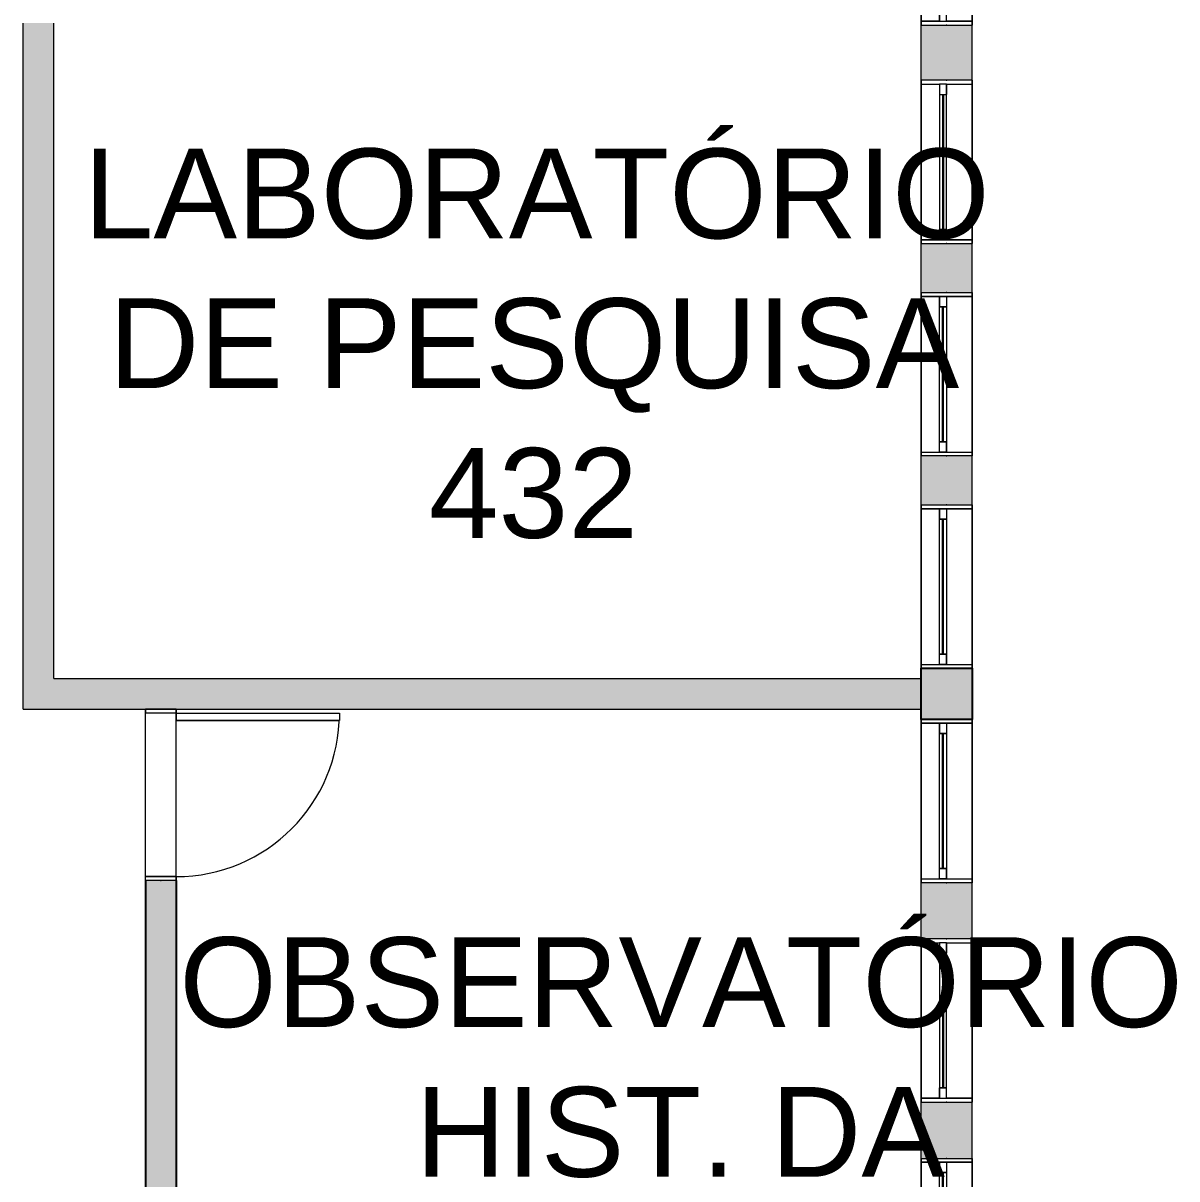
# Model space of a CAD drawing. Header units: metres. Extents: x 512 to 829, y -209 to 245.
# Drawn here: x 788.74 to 794.39, y -100.75 to -95.09 of the extents above; entities that cross this region are included whole.
import ezdxf

# ---------------------------------------------------------------- set-up
doc = ezdxf.new("R2010")
doc.units = ezdxf.units.M
doc.header["$LTSCALE"] = 0.508
doc.set_wipeout_variables(frame=1)
doc.header["$PDSIZE"] = -2
for name, color, linetype, lineweight in [('AMB-NOVOS', 10, 'Continuous', 15), ('None', 7, 'Continuous', 5), ('NãoImprimir', 7, 'Continuous', 5), ('Peitoris', 2, 'Continuous', 5), ('Telhado-Princ', 7, 'Continuous', 5)]:
    doc.layers.add(name, color=color, linetype=linetype, lineweight=lineweight)

# ---------------------------------------------------------------- blocks, each defined once
blk = doc.blocks.new('Grupo-2409')
at = {"color": 7, "linetype": 'Continuous', "lineweight": 5}
for points in [[(-0.4, 0.125), (-0.38095, 0.125), (-0.38095, -0.125), (-0.4, -0.125)], [(0.38095, 0.125), (0.4, 0.125), (0.4, -0.125), (0.38095, -0.125)]]:
    blk.add_wipeout(points, dxfattribs=at).dxf.layer = 'None'
at = {"layer": 'None', "color": 7, "linetype": 'Continuous', "lineweight": 5}
for points in [[(-0.4, 0.125), (-0.38095, 0.125), (-0.38095, -0.125), (-0.4, -0.125)], [(0.38095, 0.125), (0.4, 0.125), (0.4, -0.125), (0.38095, -0.125)]]:
    blk.add_lwpolyline(points, close=True, dxfattribs=at)
blk = doc.blocks.new('Grupo-2410')
at = {"layer": 'None', "color": 7}
blk.add_blockref('Grupo-2409', (0, 0), dxfattribs=at)
at = {"layer": 'None', "color": 7, "linetype": 'Continuous', "lineweight": 5}
for p, q in [((-0.4, 0.125), (-0.38095, 0.125)), ((-0.38095, 0.125), (-0.38095, -0.125)), ((0.4, 0.125), (0.38095, 0.125)), ((0.38095, 0.125), (0.38095, -0.125)), ((-0.4, -0.125), (-0.38095, -0.125)), ((0.4, -0.125), (0.38095, -0.125))]:
    blk.add_line(p, q, dxfattribs=at)
blk = doc.blocks.new('Grupo-2411')
at = {"layer": 'None', "color": 7, "linetype": 'Continuous', "lineweight": 5}
for p, q in [((-0.38095, 0.034925), (-0.38095, 0)), ((0.38095, 0.034925), (0.38095, 0))]:
    blk.add_line(p, q, dxfattribs=at)
blk = doc.blocks.new('Grupo-2412')
at = {"color": 7, "linetype": 'Continuous', "lineweight": 5}
for points in [[(-0.38095, 0.034925), (-0.33015, 0.034925), (-0.33015, 0), (-0.38095, 0)], [(0.33015, 0.034925), (0.38095, 0.034925), (0.38095, 0), (0.33015, 0)]]:
    blk.add_wipeout(points, dxfattribs=at).dxf.layer = 'None'
at = {"layer": 'None', "color": 7, "linetype": 'Continuous', "lineweight": 5}
for points in [[(-0.38095, 0.034925), (-0.33015, 0.034925), (-0.33015, 0), (-0.38095, 0)], [(0.33015, 0.034925), (0.38095, 0.034925), (0.38095, 0), (0.33015, 0)]]:
    blk.add_lwpolyline(points, close=True, dxfattribs=at)
blk = doc.blocks.new('Grupo-2413')
at = {"layer": 'None', "color": 7}
blk.add_blockref('Grupo-2411', (0, 0), dxfattribs=at)
at = {"color": 7, "linetype": 'Continuous', "lineweight": 5}
blk.add_wipeout([(-0.33015, 0.034925), (0.33015, 0.034925), (0.33015, 0), (-0.33015, 0)], dxfattribs=at).dxf.layer = 'None'
at = {"layer": 'None', "color": 7, "linetype": 'Continuous', "lineweight": 5}
blk.add_lwpolyline([(-0.33015, 0.034925), (0.33015, 0.034925), (0.33015, 0), (-0.33015, 0)], close=True, dxfattribs=at)
at = {"layer": 'None', "color": 7}
blk.add_blockref('Grupo-2412', (0, 0), dxfattribs=at)
at = {"layer": 'None', "color": 7, "linetype": 'Continuous', "lineweight": 5}
for p, q in [((-0.38095, 0.034925), (-0.33015, 0.034925)), ((-0.38095, 0), (-0.33015, 0)), ((-0.33015, 0.034925), (-0.33015, 0)), ((0.38095, 0.034925), (0.33015, 0.034925)), ((0.33015, 0.034925), (0.33015, 0)), ((0.38095, 0), (0.33015, 0))]:
    blk.add_line(p, q, dxfattribs=at)
blk = doc.blocks.new('Grupo-2414')
at = {"color": 7, "linetype": 'Continuous', "lineweight": 9}
blk.add_wipeout([(-0.3301, 0.0181), (0.3301, 0.0181), (0.3301, 0.0168), (-0.3301, 0.0168)], dxfattribs=at).dxf.layer = 'None'
blk = doc.blocks.new('Grupo-2415')
at = {"layer": 'None', "color": 7}
blk.add_blockref('Grupo-2414', (0, 0), dxfattribs=at)
at = {"layer": 'None', "color": 7, "linetype": 'Continuous', "lineweight": 25}
for p, q in [((-0.3301, 0.0181), (0.3301, 0.0181)), ((-0.3301, 0.0168), (0.3301, 0.0168))]:
    blk.add_line(p, q, dxfattribs=at)
blk = doc.blocks.new('Grupo-2416')
at = {"layer": 'None', "color": 7, "linetype": 'Continuous', "lineweight": 20}
for p, q in [((0.4, 0.125), (-0.4, 0.125)), ((0.4, -0.125), (-0.4, -0.125))]:
    blk.add_line(p, q, dxfattribs=at)
blk = doc.blocks.new('Window (2D)-217')
at = {"color": 7, "linetype": 'Continuous', "lineweight": 5}
blk.add_wipeout([(-0.4, 0.125), (0.4, 0.125), (0.4, -0.125), (-0.4, -0.125)], dxfattribs=at).dxf.layer = 'None'
at = {"layer": 'None', "color": 7}
blk.add_blockref('Grupo-2410', (0, 0), dxfattribs=at)
at = {"layer": 'None', "color": 7, "linetype": 'Continuous', "lineweight": 5}
for p, q in [((-0.4, 0.125), (0.4, 0.125)), ((-0.4, -0.125), (0.4, -0.125))]:
    blk.add_line(p, q, dxfattribs=at)
at = {"layer": 'NãoImprimir', "linetype": 'Continuous'}
for p in [(-0.4, 0), (0.4, 0)]:
    blk.add_point(p, dxfattribs=at)
at = {"layer": 'Peitoris'}
blk.add_blockref('Grupo-2413', (0, 0), dxfattribs=at)
blk.add_blockref('Grupo-2415', (0, 0), dxfattribs=at)
at = {"layer": 'Telhado-Princ'}
blk.add_blockref('Grupo-2416', (0, 0), dxfattribs=at)
blk = doc.blocks.new('Grupo-2417')
at = {"color": 7, "linetype": 'Continuous', "lineweight": 5}
for points in [[(-0.4, 0.125), (-0.38095, 0.125), (-0.38095, -0.125), (-0.4, -0.125)], [(0.38095, 0.125), (0.4, 0.125), (0.4, -0.125), (0.38095, -0.125)]]:
    blk.add_wipeout(points, dxfattribs=at).dxf.layer = 'None'
at = {"layer": 'None', "color": 7, "linetype": 'Continuous', "lineweight": 5}
for points in [[(-0.4, 0.125), (-0.38095, 0.125), (-0.38095, -0.125), (-0.4, -0.125)], [(0.38095, 0.125), (0.4, 0.125), (0.4, -0.125), (0.38095, -0.125)]]:
    blk.add_lwpolyline(points, close=True, dxfattribs=at)
blk = doc.blocks.new('Grupo-2418')
at = {"layer": 'None', "color": 7}
blk.add_blockref('Grupo-2417', (0, 0), dxfattribs=at)
at = {"layer": 'None', "color": 7, "linetype": 'Continuous', "lineweight": 5}
for p, q in [((-0.4, 0.125), (-0.38095, 0.125)), ((-0.38095, 0.125), (-0.38095, -0.125)), ((0.4, 0.125), (0.38095, 0.125)), ((0.38095, 0.125), (0.38095, -0.125)), ((-0.4, -0.125), (-0.38095, -0.125)), ((0.4, -0.125), (0.38095, -0.125))]:
    blk.add_line(p, q, dxfattribs=at)
blk = doc.blocks.new('Grupo-2419')
at = {"layer": 'None', "color": 7, "linetype": 'Continuous', "lineweight": 5}
for p, q in [((-0.38095, 0.034925), (-0.38095, 0)), ((0.38095, 0.034925), (0.38095, 0))]:
    blk.add_line(p, q, dxfattribs=at)
blk = doc.blocks.new('Grupo-2420')
at = {"color": 7, "linetype": 'Continuous', "lineweight": 5}
for points in [[(-0.38095, 0.034925), (-0.33015, 0.034925), (-0.33015, 0), (-0.38095, 0)], [(0.33015, 0.034925), (0.38095, 0.034925), (0.38095, 0), (0.33015, 0)]]:
    blk.add_wipeout(points, dxfattribs=at).dxf.layer = 'None'
at = {"layer": 'None', "color": 7, "linetype": 'Continuous', "lineweight": 5}
for points in [[(-0.38095, 0.034925), (-0.33015, 0.034925), (-0.33015, 0), (-0.38095, 0)], [(0.33015, 0.034925), (0.38095, 0.034925), (0.38095, 0), (0.33015, 0)]]:
    blk.add_lwpolyline(points, close=True, dxfattribs=at)
blk = doc.blocks.new('Grupo-2421')
at = {"layer": 'None', "color": 7}
blk.add_blockref('Grupo-2419', (0, 0), dxfattribs=at)
at = {"color": 7, "linetype": 'Continuous', "lineweight": 5}
blk.add_wipeout([(-0.33015, 0.034925), (0.33015, 0.034925), (0.33015, 0), (-0.33015, 0)], dxfattribs=at).dxf.layer = 'None'
at = {"layer": 'None', "color": 7, "linetype": 'Continuous', "lineweight": 5}
blk.add_lwpolyline([(-0.33015, 0.034925), (0.33015, 0.034925), (0.33015, 0), (-0.33015, 0)], close=True, dxfattribs=at)
at = {"layer": 'None', "color": 7}
blk.add_blockref('Grupo-2420', (0, 0), dxfattribs=at)
at = {"layer": 'None', "color": 7, "linetype": 'Continuous', "lineweight": 5}
for p, q in [((-0.38095, 0.034925), (-0.33015, 0.034925)), ((-0.38095, 0), (-0.33015, 0)), ((-0.33015, 0.034925), (-0.33015, 0)), ((0.38095, 0.034925), (0.33015, 0.034925)), ((0.33015, 0.034925), (0.33015, 0)), ((0.38095, 0), (0.33015, 0))]:
    blk.add_line(p, q, dxfattribs=at)
blk = doc.blocks.new('Grupo-2422')
at = {"color": 7, "linetype": 'Continuous', "lineweight": 9}
blk.add_wipeout([(-0.3301, 0.0181), (0.3301, 0.0181), (0.3301, 0.0168), (-0.3301, 0.0168)], dxfattribs=at).dxf.layer = 'None'
blk = doc.blocks.new('Grupo-2423')
at = {"layer": 'None', "color": 7}
blk.add_blockref('Grupo-2422', (0, 0), dxfattribs=at)
at = {"layer": 'None', "color": 7, "linetype": 'Continuous', "lineweight": 25}
for p, q in [((-0.3301, 0.0181), (0.3301, 0.0181)), ((-0.3301, 0.0168), (0.3301, 0.0168))]:
    blk.add_line(p, q, dxfattribs=at)
blk = doc.blocks.new('Grupo-2424')
at = {"layer": 'None', "color": 7, "linetype": 'Continuous', "lineweight": 20}
for p, q in [((0.4, 0.125), (-0.4, 0.125)), ((0.4, -0.125), (-0.4, -0.125))]:
    blk.add_line(p, q, dxfattribs=at)
blk = doc.blocks.new('Window (2D)-218')
at = {"color": 7, "linetype": 'Continuous', "lineweight": 5}
blk.add_wipeout([(-0.4, 0.125), (0.4, 0.125), (0.4, -0.125), (-0.4, -0.125)], dxfattribs=at).dxf.layer = 'None'
at = {"layer": 'None', "color": 7}
blk.add_blockref('Grupo-2418', (0, 0), dxfattribs=at)
at = {"layer": 'None', "color": 7, "linetype": 'Continuous', "lineweight": 5}
for p, q in [((-0.4, 0.125), (0.4, 0.125)), ((-0.4, -0.125), (0.4, -0.125))]:
    blk.add_line(p, q, dxfattribs=at)
at = {"layer": 'NãoImprimir', "linetype": 'Continuous'}
for p in [(-0.4, 0), (0.4, 0)]:
    blk.add_point(p, dxfattribs=at)
at = {"layer": 'Peitoris'}
blk.add_blockref('Grupo-2421', (0, 0), dxfattribs=at)
blk.add_blockref('Grupo-2423', (0, 0), dxfattribs=at)
at = {"layer": 'Telhado-Princ'}
blk.add_blockref('Grupo-2424', (0, 0), dxfattribs=at)
blk = doc.blocks.new('Grupo-2425')
at = {"color": 7, "linetype": 'Continuous', "lineweight": 5}
for points in [[(-0.4, 0.125), (-0.38095, 0.125), (-0.38095, -0.125), (-0.4, -0.125)], [(0.38095, 0.125), (0.4, 0.125), (0.4, -0.125), (0.38095, -0.125)]]:
    blk.add_wipeout(points, dxfattribs=at).dxf.layer = 'None'
at = {"layer": 'None', "color": 7, "linetype": 'Continuous', "lineweight": 5}
for points in [[(-0.4, 0.125), (-0.38095, 0.125), (-0.38095, -0.125), (-0.4, -0.125)], [(0.38095, 0.125), (0.4, 0.125), (0.4, -0.125), (0.38095, -0.125)]]:
    blk.add_lwpolyline(points, close=True, dxfattribs=at)
blk = doc.blocks.new('Grupo-2426')
at = {"layer": 'None', "color": 7}
blk.add_blockref('Grupo-2425', (0, 0), dxfattribs=at)
at = {"layer": 'None', "color": 7, "linetype": 'Continuous', "lineweight": 5}
for p, q in [((-0.4, 0.125), (-0.38095, 0.125)), ((-0.38095, 0.125), (-0.38095, -0.125)), ((0.4, 0.125), (0.38095, 0.125)), ((0.38095, 0.125), (0.38095, -0.125)), ((-0.4, -0.125), (-0.38095, -0.125)), ((0.4, -0.125), (0.38095, -0.125))]:
    blk.add_line(p, q, dxfattribs=at)
blk = doc.blocks.new('Grupo-2427')
at = {"layer": 'None', "color": 7, "linetype": 'Continuous', "lineweight": 5}
for p, q in [((-0.38095, 0.034925), (-0.38095, 0)), ((0.38095, 0.034925), (0.38095, 0))]:
    blk.add_line(p, q, dxfattribs=at)
blk = doc.blocks.new('Grupo-2428')
at = {"color": 7, "linetype": 'Continuous', "lineweight": 5}
for points in [[(-0.38095, 0.034925), (-0.33015, 0.034925), (-0.33015, 0), (-0.38095, 0)], [(0.33015, 0.034925), (0.38095, 0.034925), (0.38095, 0), (0.33015, 0)]]:
    blk.add_wipeout(points, dxfattribs=at).dxf.layer = 'None'
at = {"layer": 'None', "color": 7, "linetype": 'Continuous', "lineweight": 5}
for points in [[(-0.38095, 0.034925), (-0.33015, 0.034925), (-0.33015, 0), (-0.38095, 0)], [(0.33015, 0.034925), (0.38095, 0.034925), (0.38095, 0), (0.33015, 0)]]:
    blk.add_lwpolyline(points, close=True, dxfattribs=at)
blk = doc.blocks.new('Grupo-2429')
at = {"layer": 'None', "color": 7}
blk.add_blockref('Grupo-2427', (0, 0), dxfattribs=at)
at = {"color": 7, "linetype": 'Continuous', "lineweight": 5}
blk.add_wipeout([(-0.33015, 0.034925), (0.33015, 0.034925), (0.33015, 0), (-0.33015, 0)], dxfattribs=at).dxf.layer = 'None'
at = {"layer": 'None', "color": 7, "linetype": 'Continuous', "lineweight": 5}
blk.add_lwpolyline([(-0.33015, 0.034925), (0.33015, 0.034925), (0.33015, 0), (-0.33015, 0)], close=True, dxfattribs=at)
at = {"layer": 'None', "color": 7}
blk.add_blockref('Grupo-2428', (0, 0), dxfattribs=at)
at = {"layer": 'None', "color": 7, "linetype": 'Continuous', "lineweight": 5}
for p, q in [((-0.38095, 0.034925), (-0.33015, 0.034925)), ((-0.38095, 0), (-0.33015, 0)), ((-0.33015, 0.034925), (-0.33015, 0)), ((0.38095, 0.034925), (0.33015, 0.034925)), ((0.33015, 0.034925), (0.33015, 0)), ((0.38095, 0), (0.33015, 0))]:
    blk.add_line(p, q, dxfattribs=at)
blk = doc.blocks.new('Grupo-2430')
at = {"color": 7, "linetype": 'Continuous', "lineweight": 9}
blk.add_wipeout([(-0.3301, 0.0181), (0.3301, 0.0181), (0.3301, 0.0168), (-0.3301, 0.0168)], dxfattribs=at).dxf.layer = 'None'
blk = doc.blocks.new('Grupo-2431')
at = {"layer": 'None', "color": 7}
blk.add_blockref('Grupo-2430', (0, 0), dxfattribs=at)
at = {"layer": 'None', "color": 7, "linetype": 'Continuous', "lineweight": 25}
for p, q in [((-0.3301, 0.0181), (0.3301, 0.0181)), ((-0.3301, 0.0168), (0.3301, 0.0168))]:
    blk.add_line(p, q, dxfattribs=at)
blk = doc.blocks.new('Grupo-2432')
at = {"layer": 'None', "color": 7, "linetype": 'Continuous', "lineweight": 20}
for p, q in [((0.4, 0.125), (-0.4, 0.125)), ((0.4, -0.125), (-0.4, -0.125))]:
    blk.add_line(p, q, dxfattribs=at)
blk = doc.blocks.new('Window (2D)-219')
at = {"color": 7, "linetype": 'Continuous', "lineweight": 5}
blk.add_wipeout([(-0.4, 0.125), (0.4, 0.125), (0.4, -0.125), (-0.4, -0.125)], dxfattribs=at).dxf.layer = 'None'
at = {"layer": 'None', "color": 7}
blk.add_blockref('Grupo-2426', (0, 0), dxfattribs=at)
at = {"layer": 'None', "color": 7, "linetype": 'Continuous', "lineweight": 5}
for p, q in [((-0.4, 0.125), (0.4, 0.125)), ((-0.4, -0.125), (0.4, -0.125))]:
    blk.add_line(p, q, dxfattribs=at)
at = {"layer": 'NãoImprimir', "linetype": 'Continuous'}
for p in [(-0.4, 0), (0.4, 0)]:
    blk.add_point(p, dxfattribs=at)
at = {"layer": 'Peitoris'}
blk.add_blockref('Grupo-2429', (0, 0), dxfattribs=at)
blk.add_blockref('Grupo-2431', (0, 0), dxfattribs=at)
at = {"layer": 'Telhado-Princ'}
blk.add_blockref('Grupo-2432', (0, 0), dxfattribs=at)
blk = doc.blocks.new('Grupo-2433')
at = {"color": 7, "linetype": 'Continuous', "lineweight": 5}
for points in [[(-0.4, 0.125), (-0.38095, 0.125), (-0.38095, -0.125), (-0.4, -0.125)], [(0.38095, 0.125), (0.4, 0.125), (0.4, -0.125), (0.38095, -0.125)]]:
    blk.add_wipeout(points, dxfattribs=at).dxf.layer = 'None'
at = {"layer": 'None', "color": 7, "linetype": 'Continuous', "lineweight": 5}
for points in [[(-0.4, 0.125), (-0.38095, 0.125), (-0.38095, -0.125), (-0.4, -0.125)], [(0.38095, 0.125), (0.4, 0.125), (0.4, -0.125), (0.38095, -0.125)]]:
    blk.add_lwpolyline(points, close=True, dxfattribs=at)
blk = doc.blocks.new('Grupo-2434')
at = {"layer": 'None', "color": 7}
blk.add_blockref('Grupo-2433', (0, 0), dxfattribs=at)
at = {"layer": 'None', "color": 7, "linetype": 'Continuous', "lineweight": 5}
for p, q in [((-0.4, 0.125), (-0.38095, 0.125)), ((-0.38095, 0.125), (-0.38095, -0.125)), ((0.4, 0.125), (0.38095, 0.125)), ((0.38095, 0.125), (0.38095, -0.125)), ((-0.4, -0.125), (-0.38095, -0.125)), ((0.4, -0.125), (0.38095, -0.125))]:
    blk.add_line(p, q, dxfattribs=at)
blk = doc.blocks.new('Grupo-2435')
at = {"layer": 'None', "color": 7, "linetype": 'Continuous', "lineweight": 5}
for p, q in [((-0.38095, 0.034925), (-0.38095, 0)), ((0.38095, 0.034925), (0.38095, 0))]:
    blk.add_line(p, q, dxfattribs=at)
blk = doc.blocks.new('Grupo-2436')
at = {"color": 7, "linetype": 'Continuous', "lineweight": 5}
for points in [[(-0.38095, 0.034925), (-0.33015, 0.034925), (-0.33015, 0), (-0.38095, 0)], [(0.33015, 0.034925), (0.38095, 0.034925), (0.38095, 0), (0.33015, 0)]]:
    blk.add_wipeout(points, dxfattribs=at).dxf.layer = 'None'
at = {"layer": 'None', "color": 7, "linetype": 'Continuous', "lineweight": 5}
for points in [[(-0.38095, 0.034925), (-0.33015, 0.034925), (-0.33015, 0), (-0.38095, 0)], [(0.33015, 0.034925), (0.38095, 0.034925), (0.38095, 0), (0.33015, 0)]]:
    blk.add_lwpolyline(points, close=True, dxfattribs=at)
blk = doc.blocks.new('Grupo-2437')
at = {"layer": 'None', "color": 7}
blk.add_blockref('Grupo-2435', (0, 0), dxfattribs=at)
at = {"color": 7, "linetype": 'Continuous', "lineweight": 5}
blk.add_wipeout([(-0.33015, 0.034925), (0.33015, 0.034925), (0.33015, 0), (-0.33015, 0)], dxfattribs=at).dxf.layer = 'None'
at = {"layer": 'None', "color": 7, "linetype": 'Continuous', "lineweight": 5}
blk.add_lwpolyline([(-0.33015, 0.034925), (0.33015, 0.034925), (0.33015, 0), (-0.33015, 0)], close=True, dxfattribs=at)
at = {"layer": 'None', "color": 7}
blk.add_blockref('Grupo-2436', (0, 0), dxfattribs=at)
at = {"layer": 'None', "color": 7, "linetype": 'Continuous', "lineweight": 5}
for p, q in [((-0.38095, 0.034925), (-0.33015, 0.034925)), ((-0.38095, 0), (-0.33015, 0)), ((-0.33015, 0.034925), (-0.33015, 0)), ((0.38095, 0.034925), (0.33015, 0.034925)), ((0.33015, 0.034925), (0.33015, 0)), ((0.38095, 0), (0.33015, 0))]:
    blk.add_line(p, q, dxfattribs=at)
blk = doc.blocks.new('Grupo-2438')
at = {"color": 7, "linetype": 'Continuous', "lineweight": 9}
blk.add_wipeout([(-0.3301, 0.0181), (0.3301, 0.0181), (0.3301, 0.0168), (-0.3301, 0.0168)], dxfattribs=at).dxf.layer = 'None'
blk = doc.blocks.new('Grupo-2439')
at = {"layer": 'None', "color": 7}
blk.add_blockref('Grupo-2438', (0, 0), dxfattribs=at)
at = {"layer": 'None', "color": 7, "linetype": 'Continuous', "lineweight": 25}
for p, q in [((-0.3301, 0.0181), (0.3301, 0.0181)), ((-0.3301, 0.0168), (0.3301, 0.0168))]:
    blk.add_line(p, q, dxfattribs=at)
blk = doc.blocks.new('Grupo-2440')
at = {"layer": 'None', "color": 7, "linetype": 'Continuous', "lineweight": 20}
for p, q in [((0.4, 0.125), (-0.4, 0.125)), ((0.4, -0.125), (-0.4, -0.125))]:
    blk.add_line(p, q, dxfattribs=at)
blk = doc.blocks.new('Window (2D)-220')
at = {"color": 7, "linetype": 'Continuous', "lineweight": 5}
blk.add_wipeout([(-0.4, 0.125), (0.4, 0.125), (0.4, -0.125), (-0.4, -0.125)], dxfattribs=at).dxf.layer = 'None'
at = {"layer": 'None', "color": 7}
blk.add_blockref('Grupo-2434', (0, 0), dxfattribs=at)
at = {"layer": 'None', "color": 7, "linetype": 'Continuous', "lineweight": 5}
for p, q in [((-0.4, 0.125), (0.4, 0.125)), ((-0.4, -0.125), (0.4, -0.125))]:
    blk.add_line(p, q, dxfattribs=at)
at = {"layer": 'NãoImprimir', "linetype": 'Continuous'}
for p in [(-0.4, 0), (0.4, 0)]:
    blk.add_point(p, dxfattribs=at)
at = {"layer": 'Peitoris'}
blk.add_blockref('Grupo-2437', (0, 0), dxfattribs=at)
blk.add_blockref('Grupo-2439', (0, 0), dxfattribs=at)
at = {"layer": 'Telhado-Princ'}
blk.add_blockref('Grupo-2440', (0, 0), dxfattribs=at)
blk = doc.blocks.new('Grupo-2441')
at = {"color": 7, "linetype": 'Continuous', "lineweight": 5}
for points in [[(-0.4, 0.125), (-0.38095, 0.125), (-0.38095, -0.125), (-0.4, -0.125)], [(0.38095, 0.125), (0.4, 0.125), (0.4, -0.125), (0.38095, -0.125)]]:
    blk.add_wipeout(points, dxfattribs=at).dxf.layer = 'None'
at = {"layer": 'None', "color": 7, "linetype": 'Continuous', "lineweight": 5}
for points in [[(-0.4, 0.125), (-0.38095, 0.125), (-0.38095, -0.125), (-0.4, -0.125)], [(0.38095, 0.125), (0.4, 0.125), (0.4, -0.125), (0.38095, -0.125)]]:
    blk.add_lwpolyline(points, close=True, dxfattribs=at)
blk = doc.blocks.new('Grupo-2442')
at = {"layer": 'None', "color": 7}
blk.add_blockref('Grupo-2441', (0, 0), dxfattribs=at)
at = {"layer": 'None', "color": 7, "linetype": 'Continuous', "lineweight": 5}
for p, q in [((-0.4, 0.125), (-0.38095, 0.125)), ((-0.38095, 0.125), (-0.38095, -0.125)), ((0.4, 0.125), (0.38095, 0.125)), ((0.38095, 0.125), (0.38095, -0.125)), ((-0.4, -0.125), (-0.38095, -0.125)), ((0.4, -0.125), (0.38095, -0.125))]:
    blk.add_line(p, q, dxfattribs=at)
blk = doc.blocks.new('Grupo-2443')
at = {"layer": 'None', "color": 7, "linetype": 'Continuous', "lineweight": 5}
for p, q in [((-0.38095, 0.034925), (-0.38095, 0)), ((0.38095, 0.034925), (0.38095, 0))]:
    blk.add_line(p, q, dxfattribs=at)
blk = doc.blocks.new('Grupo-2444')
at = {"color": 7, "linetype": 'Continuous', "lineweight": 5}
for points in [[(-0.38095, 0.034925), (-0.33015, 0.034925), (-0.33015, 0), (-0.38095, 0)], [(0.33015, 0.034925), (0.38095, 0.034925), (0.38095, 0), (0.33015, 0)]]:
    blk.add_wipeout(points, dxfattribs=at).dxf.layer = 'None'
at = {"layer": 'None', "color": 7, "linetype": 'Continuous', "lineweight": 5}
for points in [[(-0.38095, 0.034925), (-0.33015, 0.034925), (-0.33015, 0), (-0.38095, 0)], [(0.33015, 0.034925), (0.38095, 0.034925), (0.38095, 0), (0.33015, 0)]]:
    blk.add_lwpolyline(points, close=True, dxfattribs=at)
blk = doc.blocks.new('Grupo-2445')
at = {"layer": 'None', "color": 7}
blk.add_blockref('Grupo-2443', (0, 0), dxfattribs=at)
at = {"color": 7, "linetype": 'Continuous', "lineweight": 5}
blk.add_wipeout([(-0.33015, 0.034925), (0.33015, 0.034925), (0.33015, 0), (-0.33015, 0)], dxfattribs=at).dxf.layer = 'None'
at = {"layer": 'None', "color": 7, "linetype": 'Continuous', "lineweight": 5}
blk.add_lwpolyline([(-0.33015, 0.034925), (0.33015, 0.034925), (0.33015, 0), (-0.33015, 0)], close=True, dxfattribs=at)
at = {"layer": 'None', "color": 7}
blk.add_blockref('Grupo-2444', (0, 0), dxfattribs=at)
at = {"layer": 'None', "color": 7, "linetype": 'Continuous', "lineweight": 5}
for p, q in [((-0.38095, 0.034925), (-0.33015, 0.034925)), ((-0.38095, 0), (-0.33015, 0)), ((-0.33015, 0.034925), (-0.33015, 0)), ((0.38095, 0.034925), (0.33015, 0.034925)), ((0.33015, 0.034925), (0.33015, 0)), ((0.38095, 0), (0.33015, 0))]:
    blk.add_line(p, q, dxfattribs=at)
blk = doc.blocks.new('Grupo-2446')
at = {"color": 7, "linetype": 'Continuous', "lineweight": 9}
blk.add_wipeout([(-0.3301, 0.0181), (0.3301, 0.0181), (0.3301, 0.0168), (-0.3301, 0.0168)], dxfattribs=at).dxf.layer = 'None'
blk = doc.blocks.new('Grupo-2447')
at = {"layer": 'None', "color": 7}
blk.add_blockref('Grupo-2446', (0, 0), dxfattribs=at)
at = {"layer": 'None', "color": 7, "linetype": 'Continuous', "lineweight": 25}
for p, q in [((-0.3301, 0.0181), (0.3301, 0.0181)), ((-0.3301, 0.0168), (0.3301, 0.0168))]:
    blk.add_line(p, q, dxfattribs=at)
blk = doc.blocks.new('Grupo-2448')
at = {"layer": 'None', "color": 7, "linetype": 'Continuous', "lineweight": 20}
for p, q in [((0.4, 0.125), (-0.4, 0.125)), ((0.4, -0.125), (-0.4, -0.125))]:
    blk.add_line(p, q, dxfattribs=at)
blk = doc.blocks.new('Window (2D)-221')
at = {"color": 7, "linetype": 'Continuous', "lineweight": 5}
blk.add_wipeout([(-0.4, 0.125), (0.4, 0.125), (0.4, -0.125), (-0.4, -0.125)], dxfattribs=at).dxf.layer = 'None'
at = {"layer": 'None', "color": 7}
blk.add_blockref('Grupo-2442', (0, 0), dxfattribs=at)
at = {"layer": 'None', "color": 7, "linetype": 'Continuous', "lineweight": 5}
for p, q in [((-0.4, 0.125), (0.4, 0.125)), ((-0.4, -0.125), (0.4, -0.125))]:
    blk.add_line(p, q, dxfattribs=at)
at = {"layer": 'NãoImprimir', "linetype": 'Continuous'}
for p in [(-0.4, 0), (0.4, 0)]:
    blk.add_point(p, dxfattribs=at)
at = {"layer": 'Peitoris'}
blk.add_blockref('Grupo-2445', (0, 0), dxfattribs=at)
blk.add_blockref('Grupo-2447', (0, 0), dxfattribs=at)
at = {"layer": 'Telhado-Princ'}
blk.add_blockref('Grupo-2448', (0, 0), dxfattribs=at)
blk = doc.blocks.new('Grupo-2449')
at = {"color": 7, "linetype": 'Continuous', "lineweight": 5}
for points in [[(-0.4, 0.125), (-0.38095, 0.125), (-0.38095, -0.125), (-0.4, -0.125)], [(0.38095, 0.125), (0.4, 0.125), (0.4, -0.125), (0.38095, -0.125)]]:
    blk.add_wipeout(points, dxfattribs=at).dxf.layer = 'None'
at = {"layer": 'None', "color": 7, "linetype": 'Continuous', "lineweight": 5}
for points in [[(-0.4, 0.125), (-0.38095, 0.125), (-0.38095, -0.125), (-0.4, -0.125)], [(0.38095, 0.125), (0.4, 0.125), (0.4, -0.125), (0.38095, -0.125)]]:
    blk.add_lwpolyline(points, close=True, dxfattribs=at)
blk = doc.blocks.new('Grupo-2450')
at = {"layer": 'None', "color": 7}
blk.add_blockref('Grupo-2449', (0, 0), dxfattribs=at)
at = {"layer": 'None', "color": 7, "linetype": 'Continuous', "lineweight": 5}
for p, q in [((-0.4, 0.125), (-0.38095, 0.125)), ((-0.38095, 0.125), (-0.38095, -0.125)), ((0.4, 0.125), (0.38095, 0.125)), ((0.38095, 0.125), (0.38095, -0.125)), ((-0.4, -0.125), (-0.38095, -0.125)), ((0.4, -0.125), (0.38095, -0.125))]:
    blk.add_line(p, q, dxfattribs=at)
blk = doc.blocks.new('Grupo-2451')
at = {"layer": 'None', "color": 7, "linetype": 'Continuous', "lineweight": 5}
for p, q in [((-0.38095, 0.034925), (-0.38095, 0)), ((0.38095, 0.034925), (0.38095, 0))]:
    blk.add_line(p, q, dxfattribs=at)
blk = doc.blocks.new('Grupo-2452')
at = {"color": 7, "linetype": 'Continuous', "lineweight": 5}
for points in [[(-0.38095, 0.034925), (-0.33015, 0.034925), (-0.33015, 0), (-0.38095, 0)], [(0.33015, 0.034925), (0.38095, 0.034925), (0.38095, 0), (0.33015, 0)]]:
    blk.add_wipeout(points, dxfattribs=at).dxf.layer = 'None'
at = {"layer": 'None', "color": 7, "linetype": 'Continuous', "lineweight": 5}
for points in [[(-0.38095, 0.034925), (-0.33015, 0.034925), (-0.33015, 0), (-0.38095, 0)], [(0.33015, 0.034925), (0.38095, 0.034925), (0.38095, 0), (0.33015, 0)]]:
    blk.add_lwpolyline(points, close=True, dxfattribs=at)
blk = doc.blocks.new('Grupo-2453')
at = {"layer": 'None', "color": 7}
blk.add_blockref('Grupo-2451', (0, 0), dxfattribs=at)
at = {"color": 7, "linetype": 'Continuous', "lineweight": 5}
blk.add_wipeout([(-0.33015, 0.034925), (0.33015, 0.034925), (0.33015, 0), (-0.33015, 0)], dxfattribs=at).dxf.layer = 'None'
at = {"layer": 'None', "color": 7, "linetype": 'Continuous', "lineweight": 5}
blk.add_lwpolyline([(-0.33015, 0.034925), (0.33015, 0.034925), (0.33015, 0), (-0.33015, 0)], close=True, dxfattribs=at)
at = {"layer": 'None', "color": 7}
blk.add_blockref('Grupo-2452', (0, 0), dxfattribs=at)
at = {"layer": 'None', "color": 7, "linetype": 'Continuous', "lineweight": 5}
for p, q in [((-0.38095, 0.034925), (-0.33015, 0.034925)), ((-0.38095, 0), (-0.33015, 0)), ((-0.33015, 0.034925), (-0.33015, 0)), ((0.38095, 0.034925), (0.33015, 0.034925)), ((0.33015, 0.034925), (0.33015, 0)), ((0.38095, 0), (0.33015, 0))]:
    blk.add_line(p, q, dxfattribs=at)
blk = doc.blocks.new('Grupo-2454')
at = {"color": 7, "linetype": 'Continuous', "lineweight": 9}
blk.add_wipeout([(-0.3301, 0.0181), (0.3301, 0.0181), (0.3301, 0.0168), (-0.3301, 0.0168)], dxfattribs=at).dxf.layer = 'None'
blk = doc.blocks.new('Grupo-2455')
at = {"layer": 'None', "color": 7}
blk.add_blockref('Grupo-2454', (0, 0), dxfattribs=at)
at = {"layer": 'None', "color": 7, "linetype": 'Continuous', "lineweight": 25}
for p, q in [((-0.3301, 0.0181), (0.3301, 0.0181)), ((-0.3301, 0.0168), (0.3301, 0.0168))]:
    blk.add_line(p, q, dxfattribs=at)
blk = doc.blocks.new('Grupo-2456')
at = {"layer": 'None', "color": 7, "linetype": 'Continuous', "lineweight": 20}
for p, q in [((0.4, 0.125), (-0.4, 0.125)), ((0.4, -0.125), (-0.4, -0.125))]:
    blk.add_line(p, q, dxfattribs=at)
blk = doc.blocks.new('Window (2D)-222')
at = {"color": 7, "linetype": 'Continuous', "lineweight": 5}
blk.add_wipeout([(-0.4, 0.125), (0.4, 0.125), (0.4, -0.125), (-0.4, -0.125)], dxfattribs=at).dxf.layer = 'None'
at = {"layer": 'None', "color": 7}
blk.add_blockref('Grupo-2450', (0, 0), dxfattribs=at)
at = {"layer": 'None', "color": 7, "linetype": 'Continuous', "lineweight": 5}
for p, q in [((-0.4, 0.125), (0.4, 0.125)), ((-0.4, -0.125), (0.4, -0.125))]:
    blk.add_line(p, q, dxfattribs=at)
at = {"layer": 'NãoImprimir', "linetype": 'Continuous'}
for p in [(-0.4, 0), (0.4, 0)]:
    blk.add_point(p, dxfattribs=at)
at = {"layer": 'Peitoris'}
blk.add_blockref('Grupo-2453', (0, 0), dxfattribs=at)
blk.add_blockref('Grupo-2455', (0, 0), dxfattribs=at)
at = {"layer": 'Telhado-Princ'}
blk.add_blockref('Grupo-2456', (0, 0), dxfattribs=at)
blk = doc.blocks.new('Grupo-2457')
at = {"color": 7, "linetype": 'Continuous', "lineweight": 5}
for points in [[(-0.4, 0.125), (-0.38095, 0.125), (-0.38095, -0.125), (-0.4, -0.125)], [(0.38095, 0.125), (0.4, 0.125), (0.4, -0.125), (0.38095, -0.125)]]:
    blk.add_wipeout(points, dxfattribs=at).dxf.layer = 'None'
at = {"layer": 'None', "color": 7, "linetype": 'Continuous', "lineweight": 5}
for points in [[(-0.4, 0.125), (-0.38095, 0.125), (-0.38095, -0.125), (-0.4, -0.125)], [(0.38095, 0.125), (0.4, 0.125), (0.4, -0.125), (0.38095, -0.125)]]:
    blk.add_lwpolyline(points, close=True, dxfattribs=at)
blk = doc.blocks.new('Grupo-2458')
at = {"layer": 'None', "color": 7}
blk.add_blockref('Grupo-2457', (0, 0), dxfattribs=at)
at = {"layer": 'None', "color": 7, "linetype": 'Continuous', "lineweight": 5}
for p, q in [((-0.4, 0.125), (-0.38095, 0.125)), ((-0.38095, 0.125), (-0.38095, -0.125)), ((0.4, 0.125), (0.38095, 0.125)), ((0.38095, 0.125), (0.38095, -0.125)), ((-0.4, -0.125), (-0.38095, -0.125)), ((0.4, -0.125), (0.38095, -0.125))]:
    blk.add_line(p, q, dxfattribs=at)
blk = doc.blocks.new('Grupo-2459')
at = {"layer": 'None', "color": 7, "linetype": 'Continuous', "lineweight": 5}
for p, q in [((-0.38095, 0.034925), (-0.38095, 0)), ((0.38095, 0.034925), (0.38095, 0))]:
    blk.add_line(p, q, dxfattribs=at)
blk = doc.blocks.new('Grupo-2460')
at = {"color": 7, "linetype": 'Continuous', "lineweight": 5}
for points in [[(-0.38095, 0.034925), (-0.33015, 0.034925), (-0.33015, 0), (-0.38095, 0)], [(0.33015, 0.034925), (0.38095, 0.034925), (0.38095, 0), (0.33015, 0)]]:
    blk.add_wipeout(points, dxfattribs=at).dxf.layer = 'None'
at = {"layer": 'None', "color": 7, "linetype": 'Continuous', "lineweight": 5}
for points in [[(-0.38095, 0.034925), (-0.33015, 0.034925), (-0.33015, 0), (-0.38095, 0)], [(0.33015, 0.034925), (0.38095, 0.034925), (0.38095, 0), (0.33015, 0)]]:
    blk.add_lwpolyline(points, close=True, dxfattribs=at)
blk = doc.blocks.new('Grupo-2461')
at = {"layer": 'None', "color": 7}
blk.add_blockref('Grupo-2459', (0, 0), dxfattribs=at)
at = {"color": 7, "linetype": 'Continuous', "lineweight": 5}
blk.add_wipeout([(-0.33015, 0.034925), (0.33015, 0.034925), (0.33015, 0), (-0.33015, 0)], dxfattribs=at).dxf.layer = 'None'
at = {"layer": 'None', "color": 7, "linetype": 'Continuous', "lineweight": 5}
blk.add_lwpolyline([(-0.33015, 0.034925), (0.33015, 0.034925), (0.33015, 0), (-0.33015, 0)], close=True, dxfattribs=at)
at = {"layer": 'None', "color": 7}
blk.add_blockref('Grupo-2460', (0, 0), dxfattribs=at)
at = {"layer": 'None', "color": 7, "linetype": 'Continuous', "lineweight": 5}
for p, q in [((-0.38095, 0.034925), (-0.33015, 0.034925)), ((-0.38095, 0), (-0.33015, 0)), ((-0.33015, 0.034925), (-0.33015, 0)), ((0.38095, 0.034925), (0.33015, 0.034925)), ((0.33015, 0.034925), (0.33015, 0)), ((0.38095, 0), (0.33015, 0))]:
    blk.add_line(p, q, dxfattribs=at)
blk = doc.blocks.new('Grupo-2462')
at = {"color": 7, "linetype": 'Continuous', "lineweight": 9}
blk.add_wipeout([(-0.3301, 0.0181), (0.3301, 0.0181), (0.3301, 0.0168), (-0.3301, 0.0168)], dxfattribs=at).dxf.layer = 'None'
blk = doc.blocks.new('Grupo-2463')
at = {"layer": 'None', "color": 7}
blk.add_blockref('Grupo-2462', (0, 0), dxfattribs=at)
at = {"layer": 'None', "color": 7, "linetype": 'Continuous', "lineweight": 25}
for p, q in [((-0.3301, 0.0181), (0.3301, 0.0181)), ((-0.3301, 0.0168), (0.3301, 0.0168))]:
    blk.add_line(p, q, dxfattribs=at)
blk = doc.blocks.new('Grupo-2464')
at = {"layer": 'None', "color": 7, "linetype": 'Continuous', "lineweight": 20}
for p, q in [((0.4, 0.125), (-0.4, 0.125)), ((0.4, -0.125), (-0.4, -0.125))]:
    blk.add_line(p, q, dxfattribs=at)
blk = doc.blocks.new('Window (2D)-223')
at = {"color": 7, "linetype": 'Continuous', "lineweight": 5}
blk.add_wipeout([(-0.4, 0.125), (0.4, 0.125), (0.4, -0.125), (-0.4, -0.125)], dxfattribs=at).dxf.layer = 'None'
at = {"layer": 'None', "color": 7}
blk.add_blockref('Grupo-2458', (0, 0), dxfattribs=at)
at = {"layer": 'None', "color": 7, "linetype": 'Continuous', "lineweight": 5}
for p, q in [((-0.4, 0.125), (0.4, 0.125)), ((-0.4, -0.125), (0.4, -0.125))]:
    blk.add_line(p, q, dxfattribs=at)
at = {"layer": 'NãoImprimir', "linetype": 'Continuous'}
for p in [(-0.4, 0), (0.4, 0)]:
    blk.add_point(p, dxfattribs=at)
at = {"layer": 'Peitoris'}
blk.add_blockref('Grupo-2461', (0, 0), dxfattribs=at)
blk.add_blockref('Grupo-2463', (0, 0), dxfattribs=at)
at = {"layer": 'Telhado-Princ'}
blk.add_blockref('Grupo-2464', (0, 0), dxfattribs=at)
blk = doc.blocks.new('Grupo-2573')
at = {"layer": 'None', "color": 7, "linetype": 'Continuous', "lineweight": 5}
for p, q in [((-0.42, 0.075), (-0.42, -0.075)), ((0.42, 0.075), (0.42, -0.075))]:
    blk.add_line(p, q, dxfattribs=at)
blk = doc.blocks.new('Grupo-2574')
at = {"color": 7, "linetype": 'Continuous', "lineweight": 5}
for points in [[(-0.42, 0.075), (-0.4, 0.075), (-0.4, -0.075), (-0.42, -0.075)], [(0.4, 0.075), (0.42, 0.075), (0.42, -0.075), (0.4, -0.075)]]:
    blk.add_wipeout(points, dxfattribs=at).dxf.layer = 'None'
at = {"layer": 'None', "color": 7, "linetype": 'Continuous', "lineweight": 5}
for points in [[(-0.42, 0.075), (-0.4, 0.075), (-0.4, -0.075), (-0.42, -0.075)], [(0.4, 0.075), (0.42, 0.075), (0.42, -0.075), (0.4, -0.075)]]:
    blk.add_lwpolyline(points, close=True, dxfattribs=at)
blk = doc.blocks.new('Grupo-2575')
at = {"layer": 'None', "color": 7}
blk.add_blockref('Grupo-2573', (0, 0), dxfattribs=at)
blk.add_blockref('Grupo-2574', (0, 0), dxfattribs=at)
at = {"layer": 'None', "color": 7, "linetype": 'Continuous', "lineweight": 5}
for p, q in [((-0.42, 0.075), (-0.4, 0.075)), ((-0.4, 0.075), (-0.4, -0.075)), ((0.42, 0.075), (0.4, 0.075)), ((0.4, 0.075), (0.4, -0.075)), ((-0.42, -0.075), (-0.4, -0.075)), ((0.42, -0.075), (0.4, -0.075))]:
    blk.add_line(p, q, dxfattribs=at)
blk = doc.blocks.new('Grupo-2576')
at = {"layer": 'None', "color": 7, "linetype": 'Continuous', "lineweight": 5}
blk.add_arc((-0.4, 0.075), 0.8, 0, 90, dxfattribs=at)
blk = doc.blocks.new('Grupo-2577')
at = {"color": 7, "linetype": 'Continuous', "lineweight": 5}
blk.add_wipeout([(-0.4, 0.075), (-0.4, 0.875), (-0.365, 0.875), (-0.365, 0.075)], dxfattribs=at).dxf.layer = 'None'
at = {"layer": 'None', "color": 7, "linetype": 'Continuous', "lineweight": 5}
blk.add_lwpolyline([(-0.4, 0.075), (-0.4, 0.875), (-0.365, 0.875), (-0.365, 0.075)], close=True, dxfattribs=at)
blk = doc.blocks.new('Grupo-2578')
at = {"layer": 'None', "color": 7}
blk.add_blockref('Grupo-2577', (0, 0), dxfattribs=at)
at = {"layer": 'None', "color": 7, "linetype": 'Continuous', "lineweight": 5}
for p, q in [((-0.4, 0.075), (-0.4, 0.875)), ((-0.4, 0.875), (-0.365, 0.875)), ((-0.365, 0.075), (-0.365, 0.875)), ((-0.4, 0.075), (-0.365, 0.075))]:
    blk.add_line(p, q, dxfattribs=at)
blk = doc.blocks.new('Grupo-2579')
at = {"layer": 'Peitoris', "color": 7}
blk.add_blockref('Grupo-2578', (0, 0), dxfattribs=at)
blk = doc.blocks.new('Grupo-2580')
at = {"layer": 'None', "color": 7, "linetype": 'Continuous', "lineweight": 5}
for p, q in [((0.42, 0.075), (-0.42, 0.075)), ((0.42, -0.075), (-0.42, -0.075))]:
    blk.add_line(p, q, dxfattribs=at)
blk = doc.blocks.new('Door (2D)-81')
at = {"layer": 'None', "color": 7}
blk.add_blockref('Grupo-2575', (0, 0), dxfattribs=at)
at = {"layer": 'NãoImprimir', "color": 7, "linetype": 'Continuous', "lineweight": 5}
for p in [(-0.42, 0), (0.42, 0)]:
    blk.add_point(p, dxfattribs=at)
at = {"layer": 'Peitoris', "color": 7}
blk.add_blockref('Grupo-2576', (0, 0), dxfattribs=at)
at = {"layer": 'None', "color": 7}
blk.add_blockref('Grupo-2579', (0, 0), dxfattribs=at)
at = {"layer": 'Telhado-Princ', "color": 7}
blk.add_blockref('Grupo-2580', (0, 0), dxfattribs=at)
blk = doc.blocks.new('Grupo-2669')
at = {"layer": 'None', "linetype": 'Continuous', "lineweight": 0}
blk.add_hatch(color=255, dxfattribs=at).paths.add_polyline_path([(78.8163, 0.5225), (78.8163, 0.7725), (79.0663, 0.7725), (79.0663, 0.5225)])
at = {"layer": 'None', "color": 7, "linetype": 'Continuous', "lineweight": 25}
blk.add_lwpolyline([(78.8163, 0.5225), (78.8163, 0.7725), (79.0663, 0.7725), (79.0663, 0.5225)], close=True, dxfattribs=at)

msp = doc.modelspace()

# ---------------------------------------------------------------- linework, layer by layer
at = {"layer": 'None', "color": 7, "linetype": 'Continuous', "lineweight": 18}
for p, q in [((788.7362, -98.4492), (788.7362, -95.0892)), ((788.8862, -98.2992), (788.8862, -95.0892)), ((793.1362, -95.3692), (793.1362, -95.0992)), ((793.3862, -95.3692), (793.3862, -95.0992)), ((793.1362, -96.4092), (793.1362, -96.1692)), ((793.3862, -96.4092), (793.3862, -96.1692)), ((793.1362, -97.4492), (793.1362, -97.2092)), ((793.3862, -97.4492), (793.3862, -97.2092)), ((793.1362, -98.4992), (793.1362, -98.2492)), ((793.3862, -98.4992), (793.3862, -98.2492)), ((788.8862, -98.2992), (793.1362, -98.2992)), ((788.7362, -98.4492), (789.3362, -98.4492)), ((789.4862, -98.4492), (793.1362, -98.4492)), ((793.1362, -99.5742), (793.1362, -99.2992)), ((793.3862, -99.5742), (793.3862, -99.2992)), ((793.1362, -100.6492), (793.1362, -100.3742)), ((793.3862, -100.6492), (793.3862, -100.3742))]:
    msp.add_line(p, q, dxfattribs=at)
at = {"layer": 'None', "color": 7, "linetype": 'Continuous', "lineweight": 25}
for p, q in [((789.3362, -99.2892), (789.3362, -101.4492)), ((789.4862, -99.2892), (789.4862, -102.4992))]:
    msp.add_line(p, q, dxfattribs=at)
at = {"layer": 'None', "color": 250, "linetype": 'Continuous'}
for points in [[(788.8862, -98.2992), (788.7362, -98.4492), (788.8862, -95.0892), (788.7362, -95.0892)], [(793.3862, -95.3692), (793.1362, -95.3692), (793.3862, -95.0992), (793.1362, -95.0992)], [(793.3862, -96.4092), (793.1362, -96.4092), (793.3862, -96.1692), (793.1362, -96.1692)], [(793.3862, -97.4492), (793.1362, -97.4492), (793.3862, -97.2092), (793.1362, -97.2092)], [(793.3862, -98.4992), (793.1362, -98.4992), (793.3862, -98.2492), (793.1362, -98.2492)], [(788.7362, -98.4492), (788.8862, -98.2992), (793.1362, -98.4492), (793.1362, -98.2992)], [(789.3362, -98.4492), (789.4862, -98.4492), (789.3362, -98.4492), (789.4862, -98.4492)], [(789.3362, -99.2892), (789.4862, -99.2892), (789.3362, -102.4992), (789.4862, -102.4992)], [(793.3862, -99.5742), (793.1362, -99.5742), (793.3862, -99.2992), (793.1362, -99.2992)], [(793.3862, -100.6492), (793.1362, -100.6492), (793.3862, -100.3742), (793.1362, -100.3742)]]:
    msp.add_solid(points, dxfattribs=at)

# ---------------------------------------------------------------- next in the draw order: block references
at = {"layer": 'None', "color": 7, "xscale": -1, "rotation": 90}
for name, p in [('Window (2D)-217', (793.2612, -94.6992)), ('Window (2D)-218', (793.2612, -95.7692)), ('Window (2D)-222', (793.2612, -99.9742))]:
    msp.add_blockref(name, p, dxfattribs=at)
at = {"layer": 'None', "color": 7}
for name, p, rotation in [('Window (2D)-219', (793.2612, -96.8092), 90), ('Window (2D)-220', (793.2612, -97.8492), 90), ('Door (2D)-81', (789.4112, -98.8692), 270), ('Window (2D)-221', (793.2612, -98.8992), 90), ('Window (2D)-223', (793.2612, -101.0492), 90)]:
    msp.add_blockref(name, p, dxfattribs=dict(at, rotation=rotation))

# ---------------------------------------------------------------- next in the draw order: block references
msp.add_blockref('Grupo-2669', (714.3199, -99.0216), dxfattribs=at)

# ---------------------------------------------------------------- next in the draw order: texts
at = {"layer": 'AMB-NOVOS', "linetype": 'Continuous', "lineweight": 0, "char_height": 0.44, "attachment_point": 1}
for s, insert in [('\\pi0.14049;{\\fArial|b0|i0|c0|p34;LABORATÓRIO \\P\\pi0.26385;DE PESQUISA\\P\\pi1.83161;432}', (788.8923, -95.7034)), ('\\pi-0.10622;{\\fArial|b0|i0|c0|p34;OBSERVATÓRIO \\P\\pi1.05065;HIST. DA \\P\\pi1.09252;CIÊNCIA\\P\\pi1.87183;431}', (789.6075, -99.566))]:
    msp.add_mtext_dynamic_manual_height_columns(s, width=4.648565, gutter_width=1, heights=[0], dxfattribs=dict(at, insert=insert))

doc.saveas('drawing.dxf')
